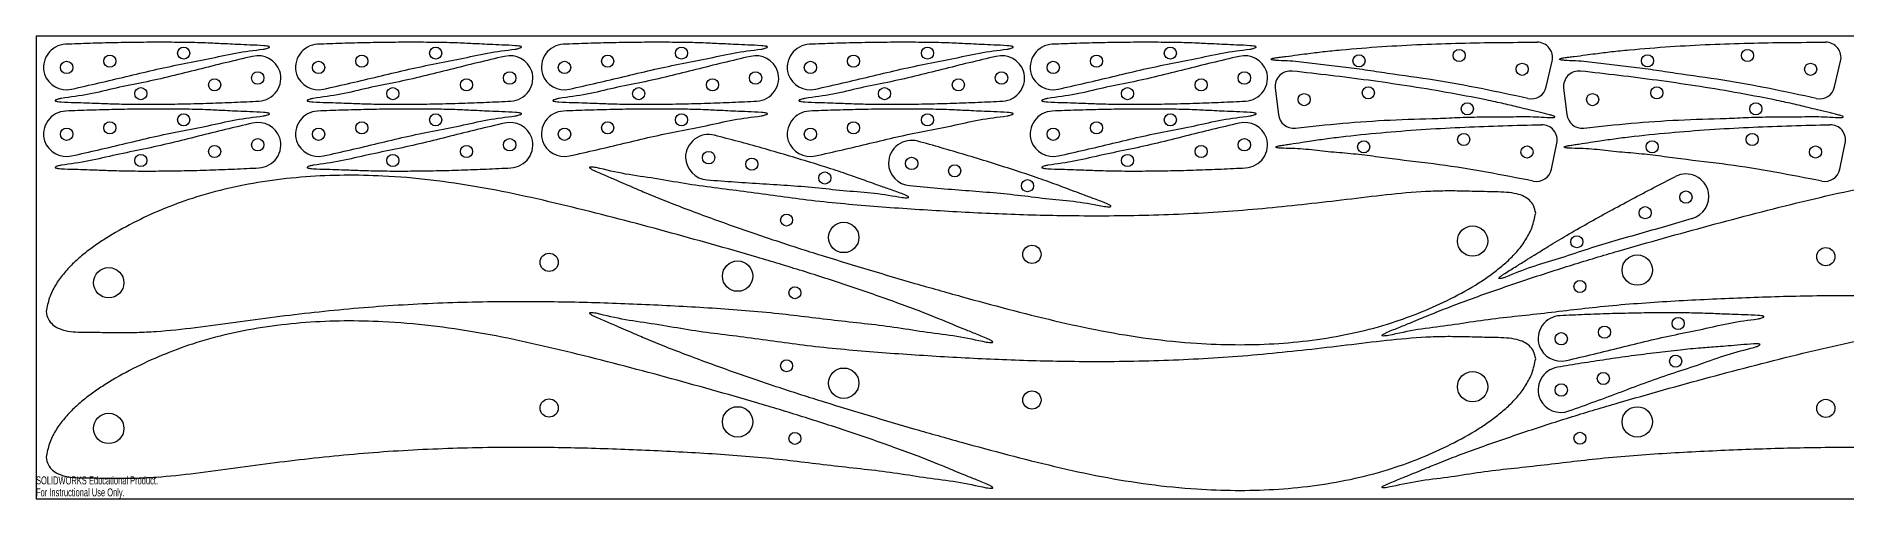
# Model space of a CAD drawing. Header units: millimetres. Extents: x 0 to 1016, y 0 to 152.
# Drawn here: x 0 to 596, y 0 to 152 of the extents above; entities that cross this region are included whole.
import ezdxf

# ---------------------------------------------------------------- set-up
doc = ezdxf.new("R2010")
doc.units = ezdxf.units.MM
doc.styles.add('SLDTEXTSTYLE0', font='TXT', dxfattribs={"width": 0.7})

msp = doc.modelspace()

# ---------------------------------------------------------------- linework, layer by layer
at = {"color": 7, "linetype": 'Continuous', "lineweight": 25}
for p, q in [((1016.06, 152.38), (0.06, 152.38)), ((0.06, 152.38), (0.06, -0.02)), ((497.46, 135.67), (499.43, 144.16)), ((592.46, 135.67), (594.43, 144.16)), ((408.19, 135.22), (409.23, 126.57)), ((503.19, 135.22), (504.23, 126.57)), ((499.16, 108.57), (500.96, 117.09)), ((594.16, 108.57), (595.96, 117.09)), ((0.06, -0.02), (1016.06, -0.02))]:
    msp.add_line(p, q, dxfattribs=at)
for centre, radius in [((10.08, 142.09), 2.04), ((24.3, 144.16), 2), ((48.64, 146.82), 2), ((93.08, 142.09), 2.04), ((107.3, 144.16), 2), ((131.64, 146.82), 2), ((174.08, 142.09), 2.04), ((188.3, 144.16), 2), ((212.64, 146.82), 2), ((255.08, 142.09), 2.04), ((269.3, 144.16), 2), ((293.64, 146.82), 2), ((335.08, 142.09), 2.04), ((349.3, 144.16), 2), ((373.64, 146.82), 2), ((435.79, 144.29), 2), ((468.78, 146.01), 2), ((489.54, 141.48), 2), ((530.79, 144.29), 2), ((563.78, 146.01), 2), ((584.54, 141.48), 2), ((58.82, 136.38), 2), ((73.02, 138.61), 2.04), ((141.82, 136.38), 2), ((156.02, 138.61), 2.04), ((222.82, 136.38), 2), ((237.02, 138.61), 2.04), ((303.82, 136.38), 2), ((318.02, 138.61), 2.04), ((383.82, 136.38), 2), ((398.02, 138.61), 2.04), ((34.51, 133.45), 2), ((117.51, 133.45), 2), ((198.51, 133.45), 2), ((279.51, 133.45), 2), ((359.51, 133.45), 2), ((417.73, 131.49), 2), ((438.86, 133.73), 2), ((512.73, 131.49), 2), ((533.86, 133.73), 2), ((48.64, 124.82), 2), ((131.64, 124.82), 2), ((212.64, 124.82), 2), ((293.64, 124.82), 2), ((373.64, 124.82), 2), ((471.47, 128.43), 2), ((566.47, 128.43), 2), ((10.08, 120.09), 2.04), ((24.3, 122.16), 2), ((93.08, 120.09), 2.04), ((107.3, 122.16), 2), ((174.08, 120.09), 2.04), ((188.3, 122.16), 2), ((255.08, 120.09), 2.04), ((269.3, 122.16), 2), ((335.08, 120.09), 2.04), ((349.3, 122.16), 2), ((470.28, 118.32), 2), ((565.28, 118.32), 2), ((34.51, 111.45), 2), ((58.82, 114.38), 2), ((73.02, 116.61), 2.04), ((117.51, 111.45), 2), ((141.82, 114.38), 2), ((156.02, 116.61), 2.04), ((221.55, 112.37), 2.04), ((359.51, 111.45), 2), ((383.82, 114.38), 2), ((398.02, 116.61), 2.04), ((437.33, 115.93), 2), ((491.13, 114.22), 2), ((532.33, 115.93), 2), ((586.13, 114.22), 2), ((235.76, 110.2), 2), ((259.82, 105.66), 2), ((288.42, 110.45), 2.04), ((302.59, 108.05), 2), ((326.57, 103.12), 2), ((543.48, 99.36), 2.04), ((530.06, 94.22), 2), ((247.25, 91.8), 1.98), ((266.04, 86.06), 5), ((473.2, 84.89), 5), ((328.04, 80.5), 3), ((507.52, 84.66), 2), ((169.02, 77.87), 3), ((231.1, 73.32), 5), ((527.46, 75.31), 5), ((589.55, 79.75), 3), ((23.94, 71.15), 5), ((508.56, 69.9), 1.98), ((249.98, 67.87), 1.98), ((540.93, 57.74), 2), ((502.41, 52.68), 2.04), ((516.62, 54.87), 2), ((247.25, 43.8), 1.98), ((266.04, 38.06), 5), ((473.2, 36.89), 5), ((540.08, 45.3), 2), ((502.41, 35.8), 2.04), ((516.26, 39.62), 2), ((169.02, 29.87), 3), ((231.1, 25.32), 5), ((328.04, 32.5), 3), ((527.46, 25.31), 5), ((589.55, 29.75), 3), ((23.94, 23.15), 5), ((249.98, 19.87), 1.98), ((508.56, 19.9), 1.98)]:
    msp.add_circle(centre, radius, dxfattribs=at)
for centre, radius, start, end in [((10.08, 142.09), 7.62, 92.38367, 196.78962), ((93.08, 142.09), 7.62, 92.38367, 196.78962), ((174.08, 142.09), 7.62, 92.38367, 196.78962), ((255.08, 142.09), 7.62, 92.38367, 196.78962), ((335.08, 142.09), 7.62, 92.38367, 196.78962), ((494.48, 145.31), 5.08, 346.91722, 90.08451), ((589.48, 145.31), 5.08, 346.91722, 90.08451), ((73.11, 138.33), 7.62, 19.57296, 103.71742), ((156.11, 138.33), 7.62, 19.57296, 103.71742), ((237.11, 138.33), 7.62, 19.57296, 103.71742), ((318.11, 138.33), 7.62, 19.57296, 103.71742), ((398.11, 138.33), 7.62, 19.57296, 103.71742), ((9.99, 142.37), 7.62, 198.94364, 283.08811), ((73.02, 138.61), 7.62, 273.01298, 17.41893), ((92.99, 142.37), 7.62, 198.94364, 283.08811), ((156.02, 138.61), 7.62, 273.01298, 17.41893), ((173.99, 142.37), 7.62, 198.94364, 283.08811), ((237.02, 138.61), 7.62, 273.01298, 17.41893), ((254.99, 142.37), 7.62, 198.94364, 283.08811), ((318.02, 138.61), 7.62, 273.01298, 17.41893), ((334.99, 142.37), 7.62, 198.94364, 283.08811), ((398.02, 138.61), 7.62, 273.01298, 17.41893), ((413.23, 135.83), 5.08, 83.66362, 186.83092), ((508.23, 135.83), 5.08, 83.66362, 186.83092), ((492.51, 136.82), 5.08, 257.55836, 346.91722), ((587.51, 136.82), 5.08, 257.55836, 346.91722), ((10.08, 120.09), 7.62, 92.38367, 196.78962), ((93.08, 120.09), 7.62, 92.38367, 196.78962), ((174.08, 120.09), 7.62, 92.38367, 196.78962), ((255.08, 120.09), 7.62, 92.38367, 196.78962), ((335.08, 120.09), 7.62, 92.38367, 196.78962), ((414.27, 127.18), 5.08, 186.83092, 276.18977), ((509.27, 127.18), 5.08, 186.83092, 276.18977), ((73.11, 116.33), 7.62, 19.57296, 103.71742), ((156.11, 116.33), 7.62, 19.57296, 103.71742), ((221.55, 112.37), 7.62, 75.43514, 179.84109), ((398.11, 116.33), 7.62, 19.57296, 103.71742), ((495.99, 118.14), 5.08, 348.09076, 91.25806), ((590.99, 118.14), 5.08, 348.09076, 91.25806), ((9.99, 120.37), 7.62, 198.94364, 283.08811), ((73.02, 116.61), 7.62, 273.01298, 17.41893), ((92.99, 120.37), 7.62, 198.94364, 283.08811), ((156.02, 116.61), 7.62, 273.01298, 17.41893), ((173.99, 120.37), 7.62, 198.94364, 283.08811), ((254.99, 120.37), 7.62, 198.94364, 283.08811), ((288.42, 110.45), 7.62, 74.51704, 178.92299), ((334.99, 120.37), 7.62, 198.94364, 283.08811), ((398.02, 116.61), 7.62, 273.01298, 17.41893), ((221.55, 112.66), 7.62, 181.99512, 266.13958), ((288.42, 110.73), 7.62, 181.07701, 265.22147), ((494.19, 109.62), 5.08, 258.73191, 348.09076), ((589.19, 109.62), 5.08, 258.73191, 348.09076), ((543.48, 99.36), 7.62, 12.44908, 116.85504), ((543.42, 99.64), 7.62, 286.1506, 10.29506), ((502.41, 52.68), 7.62, 92.87416, 197.28012), ((502.32, 52.95), 7.62, 199.43414, 283.5786), ((502.41, 35.8), 7.62, 99.54841, 203.95436), ((502.29, 36.06), 7.62, 206.10839, 290.25285)]:
    msp.add_arc(centre, radius, start, end, dxfattribs=at)
for points, knots in [([(74.86, 148.1), (75.2, 148.17), (75.76, 148.29), (76.41, 148.49), (76.75, 148.63), (76.86, 148.72), (76.89, 148.75), (76.91, 148.79), (76.91, 148.83), (76.89, 148.88), (76.85, 148.91), (76.72, 148.99), (76.42, 149.07), (75.8, 149.18), (73.79, 149.37), (70.6, 149.46), (66.65, 149.64), (63.23, 149.8), (60.26, 149.95), (56.09, 150.15), (50.26, 150.32), (42.54, 150.39), (34.35, 150.36), (26.05, 150.23), (17.85, 150.02), (12.44, 149.81), (9.76, 149.71)], [0, 0, 0, 0, 0.014883, 0.024704, 0.029496, 0.030305, 0.03096, 0.031495, 0.032087, 0.032711, 0.03348, 0.034448, 0.039297, 0.046514, 0.061787, 0.126211, 0.184328, 0.23255, 0.274164, 0.312459, 0.412926, 0.525948, 0.645765, 0.76632, 0.884288, 1, 1, 1, 1]), ([(157.86, 148.1), (158.2, 148.17), (158.76, 148.29), (159.41, 148.49), (159.75, 148.63), (159.86, 148.72), (159.89, 148.75), (159.91, 148.79), (159.91, 148.83), (159.89, 148.88), (159.85, 148.91), (159.72, 148.99), (159.42, 149.07), (158.8, 149.18), (156.79, 149.37), (153.6, 149.46), (149.65, 149.64), (146.23, 149.8), (143.26, 149.95), (139.09, 150.15), (133.26, 150.32), (125.54, 150.39), (117.35, 150.36), (109.05, 150.23), (100.85, 150.02), (95.44, 149.81), (92.76, 149.71)], [0, 0, 0, 0, 0.014883, 0.024704, 0.029496, 0.030305, 0.03096, 0.031495, 0.032087, 0.032711, 0.03348, 0.034448, 0.039297, 0.046514, 0.061787, 0.126211, 0.184328, 0.23255, 0.274164, 0.312459, 0.412926, 0.525948, 0.645765, 0.76632, 0.884288, 1, 1, 1, 1]), ([(238.86, 148.1), (239.2, 148.17), (239.76, 148.29), (240.41, 148.49), (240.75, 148.63), (240.86, 148.72), (240.89, 148.75), (240.91, 148.79), (240.91, 148.83), (240.89, 148.88), (240.85, 148.91), (240.72, 148.99), (240.42, 149.07), (239.8, 149.18), (237.79, 149.37), (234.6, 149.46), (230.65, 149.64), (227.23, 149.8), (224.26, 149.95), (220.09, 150.15), (214.26, 150.32), (206.54, 150.39), (198.35, 150.36), (190.05, 150.23), (181.85, 150.02), (176.44, 149.81), (173.76, 149.71)], [0, 0, 0, 0, 0.014883, 0.024704, 0.029496, 0.030305, 0.03096, 0.031495, 0.032087, 0.032711, 0.03348, 0.034448, 0.039297, 0.046514, 0.061787, 0.126211, 0.184328, 0.23255, 0.274164, 0.312459, 0.412926, 0.525948, 0.645765, 0.76632, 0.884288, 1, 1, 1, 1]), ([(319.86, 148.1), (320.2, 148.17), (320.76, 148.29), (321.41, 148.49), (321.75, 148.63), (321.86, 148.72), (321.89, 148.75), (321.91, 148.79), (321.91, 148.83), (321.89, 148.88), (321.85, 148.91), (321.72, 148.99), (321.42, 149.07), (320.8, 149.18), (318.79, 149.37), (315.6, 149.46), (311.65, 149.64), (308.23, 149.8), (305.26, 149.95), (301.09, 150.15), (295.26, 150.32), (287.54, 150.39), (279.35, 150.36), (271.05, 150.23), (262.85, 150.02), (257.44, 149.81), (254.76, 149.71)], [0, 0, 0, 0, 0.014883, 0.024704, 0.029496, 0.030305, 0.03096, 0.031495, 0.032087, 0.032711, 0.03348, 0.034448, 0.039297, 0.046514, 0.061787, 0.126211, 0.184328, 0.23255, 0.274164, 0.312459, 0.412926, 0.525948, 0.645765, 0.76632, 0.884288, 1, 1, 1, 1]), ([(399.86, 148.1), (400.2, 148.17), (400.76, 148.29), (401.41, 148.49), (401.75, 148.63), (401.86, 148.72), (401.89, 148.75), (401.91, 148.79), (401.91, 148.83), (401.89, 148.88), (401.85, 148.91), (401.72, 148.99), (401.42, 149.07), (400.8, 149.18), (398.79, 149.37), (395.6, 149.46), (391.65, 149.64), (388.23, 149.8), (385.26, 149.95), (381.09, 150.15), (375.26, 150.32), (367.54, 150.39), (359.35, 150.36), (351.05, 150.23), (342.85, 150.02), (337.44, 149.81), (334.76, 149.71)], [0, 0, 0, 0, 0.014883, 0.024704, 0.029496, 0.030305, 0.03096, 0.031495, 0.032087, 0.032711, 0.03348, 0.034448, 0.039297, 0.046514, 0.061787, 0.126211, 0.184328, 0.23255, 0.274164, 0.312459, 0.412926, 0.525948, 0.645765, 0.76632, 0.884288, 1, 1, 1, 1]), ([(408.43, 144.39), (408.03, 144.44), (407.54, 144.5), (407.04, 144.65), (406.92, 144.71), (406.88, 144.74), (406.86, 144.77), (406.85, 144.79), (406.85, 144.82), (406.86, 144.85), (406.89, 144.88), (406.99, 144.95), (407.46, 145.11), (408.46, 145.29), (409.95, 145.5), (412.37, 145.79), (415.27, 146.17), (418.49, 146.6), (421.3, 146.97), (424.04, 147.3), (426.92, 147.61), (433.36, 148.23), (443.22, 148.99), (456.32, 149.71), (469.16, 150.13), (481.83, 150.35), (490.25, 150.37), (494.47, 150.39)], [0, 0, 0, 0, 0.013443, 0.016523, 0.017329, 0.017938, 0.018246, 0.018508, 0.018751, 0.019077, 0.01947, 0.020272, 0.023035, 0.036012, 0.054197, 0.073581, 0.11743, 0.152149, 0.182274, 0.212295, 0.244693, 0.27915, 0.42868, 0.575814, 0.718163, 0.858609, 1, 1, 1, 1]), ([(503.43, 144.39), (503.03, 144.44), (502.54, 144.5), (502.04, 144.65), (501.92, 144.71), (501.88, 144.74), (501.86, 144.77), (501.85, 144.79), (501.85, 144.82), (501.86, 144.85), (501.89, 144.88), (501.99, 144.95), (502.46, 145.11), (503.46, 145.29), (504.95, 145.5), (507.37, 145.79), (510.27, 146.17), (513.49, 146.6), (516.3, 146.97), (519.04, 147.3), (521.92, 147.61), (528.36, 148.23), (538.22, 148.99), (551.32, 149.71), (564.16, 150.13), (576.83, 150.35), (585.25, 150.37), (589.47, 150.39)], [0, 0, 0, 0, 0.013443, 0.016523, 0.017329, 0.017938, 0.018246, 0.018508, 0.018751, 0.019077, 0.01947, 0.020272, 0.023035, 0.036012, 0.054197, 0.073581, 0.11743, 0.152149, 0.182274, 0.212295, 0.244693, 0.27915, 0.42868, 0.575814, 0.718163, 0.858609, 1, 1, 1, 1]), ([(71.3, 145.74), (68.31, 145.03), (62.33, 143.62), (53.38, 141.4), (44.44, 139.14), (35.45, 137.1), (26.39, 135.38), (17.45, 133.1), (11.35, 132.3), (8.3, 131.89)], [0, 0, 0, 0, 0.142858, 0.285744, 0.42862, 0.571443, 0.714311, 0.8572, 1, 1, 1, 1]), ([(11.72, 134.94), (14.71, 135.62), (20.71, 136.96), (29.68, 139.08), (38.65, 141.25), (47.66, 143.18), (56.73, 144.81), (65.7, 146.99), (71.81, 147.73), (74.86, 148.1)], [0, 0, 0, 0, 0.142858, 0.285744, 0.42862, 0.571443, 0.714311, 0.8572, 1, 1, 1, 1]), ([(154.3, 145.74), (151.31, 145.03), (145.33, 143.62), (136.38, 141.4), (127.44, 139.14), (118.45, 137.1), (109.39, 135.38), (100.45, 133.1), (94.35, 132.3), (91.3, 131.89)], [0, 0, 0, 0, 0.142858, 0.285744, 0.42862, 0.571443, 0.714311, 0.8572, 1, 1, 1, 1]), ([(94.72, 134.94), (97.71, 135.62), (103.71, 136.96), (112.68, 139.08), (121.65, 141.25), (130.66, 143.18), (139.73, 144.81), (148.7, 146.99), (154.81, 147.73), (157.86, 148.1)], [0, 0, 0, 0, 0.142858, 0.285744, 0.42862, 0.571443, 0.714311, 0.8572, 1, 1, 1, 1]), ([(235.3, 145.74), (232.31, 145.03), (226.33, 143.62), (217.38, 141.4), (208.44, 139.14), (199.45, 137.1), (190.39, 135.38), (181.45, 133.1), (175.35, 132.3), (172.3, 131.89)], [0, 0, 0, 0, 0.142858, 0.285744, 0.42862, 0.571443, 0.714311, 0.8572, 1, 1, 1, 1]), ([(175.72, 134.94), (178.71, 135.62), (184.71, 136.96), (193.68, 139.08), (202.65, 141.25), (211.66, 143.18), (220.73, 144.81), (229.7, 146.99), (235.81, 147.73), (238.86, 148.1)], [0, 0, 0, 0, 0.142858, 0.285744, 0.42862, 0.571443, 0.714311, 0.8572, 1, 1, 1, 1]), ([(316.3, 145.74), (313.31, 145.03), (307.33, 143.62), (298.38, 141.4), (289.44, 139.14), (280.45, 137.1), (271.39, 135.38), (262.45, 133.1), (256.35, 132.3), (253.3, 131.89)], [0, 0, 0, 0, 0.142858, 0.285744, 0.42862, 0.571443, 0.714311, 0.8572, 1, 1, 1, 1]), ([(256.72, 134.94), (259.71, 135.62), (265.71, 136.96), (274.68, 139.08), (283.65, 141.25), (292.66, 143.18), (301.73, 144.81), (310.7, 146.99), (316.81, 147.73), (319.86, 148.1)], [0, 0, 0, 0, 0.142858, 0.285744, 0.42862, 0.571443, 0.714311, 0.8572, 1, 1, 1, 1]), ([(396.3, 145.74), (393.31, 145.03), (387.33, 143.62), (378.38, 141.4), (369.44, 139.14), (360.45, 137.1), (351.39, 135.38), (342.45, 133.1), (336.35, 132.3), (333.3, 131.89)], [0, 0, 0, 0, 0.142858, 0.285744, 0.42862, 0.571443, 0.714311, 0.8572, 1, 1, 1, 1]), ([(336.72, 134.94), (339.71, 135.62), (345.71, 136.96), (354.68, 139.08), (363.65, 141.25), (372.66, 143.18), (381.73, 144.81), (390.7, 146.99), (396.81, 147.73), (399.86, 148.1)], [0, 0, 0, 0, 0.142858, 0.285744, 0.42862, 0.571443, 0.714311, 0.8572, 1, 1, 1, 1]), ([(491.42, 131.86), (486.31, 132.97), (476.09, 135.18), (460.66, 138.01), (447.85, 139.68), (437.82, 141.26), (430.49, 142.28), (423.13, 142.95), (415.82, 144.09), (410.89, 144.29), (408.43, 144.39)], [0, 0, 0, 0, 0.186733, 0.373397, 0.560052, 0.648063, 0.73604, 0.824033, 0.91205, 1, 1, 1, 1]), ([(586.42, 131.86), (581.31, 132.97), (571.09, 135.18), (555.66, 138.01), (542.85, 139.68), (532.82, 141.26), (525.49, 142.28), (518.13, 142.95), (510.82, 144.09), (505.89, 144.29), (503.43, 144.39)], [0, 0, 0, 0, 0.186733, 0.373397, 0.560052, 0.648063, 0.73604, 0.824033, 0.91205, 1, 1, 1, 1]), ([(498.67, 125.55), (499.08, 125.55), (499.57, 125.56), (500.08, 125.65), (500.21, 125.7), (500.25, 125.73), (500.28, 125.75), (500.29, 125.77), (500.29, 125.8), (500.29, 125.83), (500.26, 125.87), (500.17, 125.94), (499.72, 126.16), (498.74, 126.44), (497.28, 126.81), (494.91, 127.37), (492.07, 128.06), (488.91, 128.83), (486.16, 129.51), (483.47, 130.14), (480.64, 130.76), (474.31, 132.08), (464.59, 133.91), (451.65, 136.05), (438.93, 137.87), (426.36, 139.46), (417.99, 140.4), (413.79, 140.88)], [0, 0, 0, 0, 0.013443, 0.016523, 0.017329, 0.017938, 0.018246, 0.018508, 0.018751, 0.019077, 0.01947, 0.020272, 0.023035, 0.036012, 0.054197, 0.073581, 0.11743, 0.152149, 0.182274, 0.212295, 0.244693, 0.27915, 0.42868, 0.575814, 0.718163, 0.858609, 1, 1, 1, 1]), ([(593.67, 125.55), (594.08, 125.55), (594.57, 125.56), (595.08, 125.65), (595.21, 125.7), (595.25, 125.73), (595.28, 125.75), (595.29, 125.77), (595.29, 125.8), (595.29, 125.83), (595.26, 125.87), (595.17, 125.94), (594.72, 126.16), (593.74, 126.44), (592.28, 126.81), (589.91, 127.37), (587.07, 128.06), (583.91, 128.83), (581.16, 129.51), (578.47, 130.14), (575.64, 130.76), (569.31, 132.08), (559.59, 133.91), (546.65, 136.05), (533.93, 137.87), (521.36, 139.46), (512.99, 140.4), (508.79, 140.88)], [0, 0, 0, 0, 0.013443, 0.016523, 0.017329, 0.017938, 0.018246, 0.018508, 0.018751, 0.019077, 0.01947, 0.020272, 0.023035, 0.036012, 0.054197, 0.073581, 0.11743, 0.152149, 0.182274, 0.212295, 0.244693, 0.27915, 0.42868, 0.575814, 0.718163, 0.858609, 1, 1, 1, 1]), ([(8.3, 131.89), (7.97, 131.81), (7.41, 131.69), (6.76, 131.48), (6.43, 131.34), (6.31, 131.25), (6.28, 131.21), (6.26, 131.18), (6.26, 131.13), (6.29, 131.09), (6.33, 131.05), (6.46, 130.98), (6.76, 130.9), (7.38, 130.8), (9.39, 130.64), (12.58, 130.57), (16.53, 130.44), (19.96, 130.31), (22.92, 130.2), (27.1, 130.05), (32.93, 129.94), (40.65, 129.95), (48.84, 130.07), (57.13, 130.29), (65.33, 130.59), (70.74, 130.86), (73.42, 131)], [0, 0, 0, 0, 0.014883, 0.024704, 0.029496, 0.030305, 0.03096, 0.031495, 0.032087, 0.032711, 0.03348, 0.034448, 0.039297, 0.046514, 0.061787, 0.126211, 0.184328, 0.23255, 0.274164, 0.312459, 0.412926, 0.525948, 0.645765, 0.76632, 0.884288, 1, 1, 1, 1]), ([(91.3, 131.89), (90.97, 131.81), (90.41, 131.69), (89.76, 131.48), (89.43, 131.34), (89.31, 131.25), (89.28, 131.21), (89.26, 131.18), (89.26, 131.13), (89.29, 131.09), (89.33, 131.05), (89.46, 130.98), (89.76, 130.9), (90.38, 130.8), (92.39, 130.64), (95.58, 130.57), (99.53, 130.44), (102.96, 130.31), (105.92, 130.2), (110.1, 130.05), (115.93, 129.94), (123.65, 129.95), (131.84, 130.07), (140.13, 130.29), (148.33, 130.59), (153.74, 130.86), (156.42, 131)], [0, 0, 0, 0, 0.014883, 0.024704, 0.029496, 0.030305, 0.03096, 0.031495, 0.032087, 0.032711, 0.03348, 0.034448, 0.039297, 0.046514, 0.061787, 0.126211, 0.184328, 0.23255, 0.274164, 0.312459, 0.412926, 0.525948, 0.645765, 0.76632, 0.884288, 1, 1, 1, 1]), ([(172.3, 131.89), (171.97, 131.81), (171.41, 131.69), (170.76, 131.48), (170.43, 131.34), (170.31, 131.25), (170.28, 131.21), (170.26, 131.18), (170.26, 131.13), (170.29, 131.09), (170.33, 131.05), (170.46, 130.98), (170.76, 130.9), (171.38, 130.8), (173.39, 130.64), (176.58, 130.57), (180.53, 130.44), (183.96, 130.31), (186.92, 130.2), (191.1, 130.05), (196.93, 129.94), (204.65, 129.95), (212.84, 130.07), (221.13, 130.29), (229.33, 130.59), (234.74, 130.86), (237.42, 131)], [0, 0, 0, 0, 0.014883, 0.024704, 0.029496, 0.030305, 0.03096, 0.031495, 0.032087, 0.032711, 0.03348, 0.034448, 0.039297, 0.046514, 0.061787, 0.126211, 0.184328, 0.23255, 0.274164, 0.312459, 0.412926, 0.525948, 0.645765, 0.76632, 0.884288, 1, 1, 1, 1]), ([(253.3, 131.89), (252.97, 131.81), (252.41, 131.69), (251.76, 131.48), (251.43, 131.34), (251.31, 131.25), (251.28, 131.21), (251.26, 131.18), (251.26, 131.13), (251.29, 131.09), (251.33, 131.05), (251.46, 130.98), (251.76, 130.9), (252.38, 130.8), (254.39, 130.64), (257.58, 130.57), (261.53, 130.44), (264.96, 130.31), (267.92, 130.2), (272.1, 130.05), (277.93, 129.94), (285.65, 129.95), (293.84, 130.07), (302.13, 130.29), (310.33, 130.59), (315.74, 130.86), (318.42, 131)], [0, 0, 0, 0, 0.014883, 0.024704, 0.029496, 0.030305, 0.03096, 0.031495, 0.032087, 0.032711, 0.03348, 0.034448, 0.039297, 0.046514, 0.061787, 0.126211, 0.184328, 0.23255, 0.274164, 0.312459, 0.412926, 0.525948, 0.645765, 0.76632, 0.884288, 1, 1, 1, 1]), ([(333.3, 131.89), (332.97, 131.81), (332.41, 131.69), (331.76, 131.48), (331.43, 131.34), (331.31, 131.25), (331.28, 131.21), (331.26, 131.18), (331.26, 131.13), (331.29, 131.09), (331.33, 131.05), (331.46, 130.98), (331.76, 130.9), (332.38, 130.8), (334.39, 130.64), (337.58, 130.57), (341.53, 130.44), (344.96, 130.31), (347.92, 130.2), (352.1, 130.05), (357.93, 129.94), (365.65, 129.95), (373.84, 130.07), (382.13, 130.29), (390.33, 130.59), (395.74, 130.86), (398.42, 131)], [0, 0, 0, 0, 0.014883, 0.024704, 0.029496, 0.030305, 0.03096, 0.031495, 0.032087, 0.032711, 0.03348, 0.034448, 0.039297, 0.046514, 0.061787, 0.126211, 0.184328, 0.23255, 0.274164, 0.312459, 0.412926, 0.525948, 0.645765, 0.76632, 0.884288, 1, 1, 1, 1]), ([(74.86, 126.1), (75.2, 126.17), (75.76, 126.29), (76.41, 126.49), (76.75, 126.63), (76.86, 126.72), (76.89, 126.75), (76.91, 126.79), (76.91, 126.83), (76.89, 126.88), (76.85, 126.91), (76.72, 126.99), (76.42, 127.07), (75.8, 127.18), (73.79, 127.37), (70.6, 127.46), (66.65, 127.64), (63.23, 127.8), (60.26, 127.95), (56.09, 128.15), (50.26, 128.32), (42.54, 128.39), (34.35, 128.36), (26.05, 128.23), (17.85, 128.02), (12.44, 127.81), (9.76, 127.71)], [0, 0, 0, 0, 0.014883, 0.024704, 0.029496, 0.030305, 0.03096, 0.031495, 0.032087, 0.032711, 0.03348, 0.034448, 0.039297, 0.046514, 0.061787, 0.126211, 0.184328, 0.23255, 0.274164, 0.312459, 0.412926, 0.525948, 0.645765, 0.76632, 0.884288, 1, 1, 1, 1]), ([(11.72, 112.94), (14.71, 113.62), (20.71, 114.96), (29.68, 117.08), (38.65, 119.25), (47.66, 121.18), (56.73, 122.81), (65.7, 124.99), (71.81, 125.73), (74.86, 126.1)], [0, 0, 0, 0, 0.142858, 0.285744, 0.42862, 0.571443, 0.714311, 0.8572, 1, 1, 1, 1]), ([(157.86, 126.1), (158.2, 126.17), (158.76, 126.29), (159.41, 126.49), (159.75, 126.63), (159.86, 126.72), (159.89, 126.75), (159.91, 126.79), (159.91, 126.83), (159.89, 126.88), (159.85, 126.91), (159.72, 126.99), (159.42, 127.07), (158.8, 127.18), (156.79, 127.37), (153.6, 127.46), (149.65, 127.64), (146.23, 127.8), (143.26, 127.95), (139.09, 128.15), (133.26, 128.32), (125.54, 128.39), (117.35, 128.36), (109.05, 128.23), (100.85, 128.02), (95.44, 127.81), (92.76, 127.71)], [0, 0, 0, 0, 0.014883, 0.024704, 0.029496, 0.030305, 0.03096, 0.031495, 0.032087, 0.032711, 0.03348, 0.034448, 0.039297, 0.046514, 0.061787, 0.126211, 0.184328, 0.23255, 0.274164, 0.312459, 0.412926, 0.525948, 0.645765, 0.76632, 0.884288, 1, 1, 1, 1]), ([(94.72, 112.94), (97.71, 113.62), (103.71, 114.96), (112.68, 117.08), (121.65, 119.25), (130.66, 121.18), (139.73, 122.81), (148.7, 124.99), (154.81, 125.73), (157.86, 126.1)], [0, 0, 0, 0, 0.142858, 0.285744, 0.42862, 0.571443, 0.714311, 0.8572, 1, 1, 1, 1]), ([(238.86, 126.1), (239.2, 126.17), (239.76, 126.29), (240.41, 126.49), (240.75, 126.63), (240.86, 126.72), (240.89, 126.75), (240.91, 126.79), (240.91, 126.83), (240.89, 126.88), (240.85, 126.91), (240.72, 126.99), (240.42, 127.07), (239.8, 127.18), (237.79, 127.37), (234.6, 127.46), (230.65, 127.64), (227.23, 127.8), (224.26, 127.95), (220.09, 128.15), (214.26, 128.32), (206.54, 128.39), (198.35, 128.36), (190.05, 128.23), (181.85, 128.02), (176.44, 127.81), (173.76, 127.71)], [0, 0, 0, 0, 0.014883, 0.024704, 0.029496, 0.030305, 0.03096, 0.031495, 0.032087, 0.032711, 0.03348, 0.034448, 0.039297, 0.046514, 0.061787, 0.126211, 0.184328, 0.23255, 0.274164, 0.312459, 0.412926, 0.525948, 0.645765, 0.76632, 0.884288, 1, 1, 1, 1]), ([(175.72, 112.94), (178.71, 113.62), (184.71, 114.96), (193.68, 117.08), (202.65, 119.25), (211.66, 121.18), (220.73, 122.81), (229.7, 124.99), (235.81, 125.73), (238.86, 126.1)], [0, 0, 0, 0, 0.142858, 0.285744, 0.42862, 0.571443, 0.714311, 0.8572, 1, 1, 1, 1]), ([(319.86, 126.1), (320.2, 126.17), (320.76, 126.29), (321.41, 126.49), (321.75, 126.63), (321.86, 126.72), (321.89, 126.75), (321.91, 126.79), (321.91, 126.83), (321.89, 126.88), (321.85, 126.91), (321.72, 126.99), (321.42, 127.07), (320.8, 127.18), (318.79, 127.37), (315.6, 127.46), (311.65, 127.64), (308.23, 127.8), (305.26, 127.95), (301.09, 128.15), (295.26, 128.32), (287.54, 128.39), (279.35, 128.36), (271.05, 128.23), (262.85, 128.02), (257.44, 127.81), (254.76, 127.71)], [0, 0, 0, 0, 0.014883, 0.024704, 0.029496, 0.030305, 0.03096, 0.031495, 0.032087, 0.032711, 0.03348, 0.034448, 0.039297, 0.046514, 0.061787, 0.126211, 0.184328, 0.23255, 0.274164, 0.312459, 0.412926, 0.525948, 0.645765, 0.76632, 0.884288, 1, 1, 1, 1]), ([(256.72, 112.94), (259.71, 113.62), (265.71, 114.96), (274.68, 117.08), (283.65, 119.25), (292.66, 121.18), (301.73, 122.81), (310.7, 124.99), (316.81, 125.73), (319.86, 126.1)], [0, 0, 0, 0, 0.142858, 0.285744, 0.42862, 0.571443, 0.714311, 0.8572, 1, 1, 1, 1]), ([(399.86, 126.1), (400.2, 126.17), (400.76, 126.29), (401.41, 126.49), (401.75, 126.63), (401.86, 126.72), (401.89, 126.75), (401.91, 126.79), (401.91, 126.83), (401.89, 126.88), (401.85, 126.91), (401.72, 126.99), (401.42, 127.07), (400.8, 127.18), (398.79, 127.37), (395.6, 127.46), (391.65, 127.64), (388.23, 127.8), (385.26, 127.95), (381.09, 128.15), (375.26, 128.32), (367.54, 128.39), (359.35, 128.36), (351.05, 128.23), (342.85, 128.02), (337.44, 127.81), (334.76, 127.71)], [0, 0, 0, 0, 0.014883, 0.024704, 0.029496, 0.030305, 0.03096, 0.031495, 0.032087, 0.032711, 0.03348, 0.034448, 0.039297, 0.046514, 0.061787, 0.126211, 0.184328, 0.23255, 0.274164, 0.312459, 0.412926, 0.525948, 0.645765, 0.76632, 0.884288, 1, 1, 1, 1]), ([(336.72, 112.94), (339.71, 113.62), (345.71, 114.96), (354.68, 117.08), (363.65, 119.25), (372.66, 121.18), (381.73, 122.81), (390.7, 124.99), (396.81, 125.73), (399.86, 126.1)], [0, 0, 0, 0, 0.142858, 0.285744, 0.42862, 0.571443, 0.714311, 0.8572, 1, 1, 1, 1]), ([(414.82, 122.13), (420.02, 122.67), (430.42, 123.76), (446.06, 124.9), (458.98, 125.16), (469.12, 125.64), (476.51, 125.85), (483.9, 125.72), (491.29, 126.05), (496.21, 125.71), (498.67, 125.55)], [0, 0, 0, 0, 0.1867325, 0.373397, 0.5600521, 0.6480632, 0.7360398, 0.824033, 0.9120502, 1, 1, 1, 1]), ([(509.82, 122.13), (515.02, 122.67), (525.42, 123.76), (541.06, 124.9), (553.98, 125.16), (564.12, 125.64), (571.51, 125.85), (578.9, 125.72), (586.29, 126.05), (591.21, 125.71), (593.67, 125.55)], [0, 0, 0, 0, 0.1867325, 0.373397, 0.5600521, 0.6480632, 0.7360398, 0.824033, 0.9120502, 1, 1, 1, 1]), ([(71.3, 123.74), (68.31, 123.03), (62.33, 121.62), (53.38, 119.4), (44.44, 117.14), (35.45, 115.1), (26.39, 113.38), (17.45, 111.1), (11.35, 110.3), (8.3, 109.89)], [0, 0, 0, 0, 0.142858, 0.285744, 0.42862, 0.571443, 0.714311, 0.8572, 1, 1, 1, 1]), ([(154.3, 123.74), (151.31, 123.03), (145.33, 121.62), (136.38, 119.4), (127.44, 117.14), (118.45, 115.1), (109.39, 113.38), (100.45, 111.1), (94.35, 110.3), (91.3, 109.89)], [0, 0, 0, 0, 0.142858, 0.285744, 0.42862, 0.571443, 0.714311, 0.8572, 1, 1, 1, 1]), ([(285.27, 99.23), (285.62, 99.2), (286.19, 99.15), (286.87, 99.15), (287.23, 99.19), (287.37, 99.24), (287.4, 99.27), (287.43, 99.3), (287.45, 99.34), (287.44, 99.38), (287.41, 99.43), (287.31, 99.54), (287.05, 99.7), (286.48, 99.99), (284.62, 100.75), (281.6, 101.78), (277.87, 103.1), (274.64, 104.25), (271.85, 105.26), (267.91, 106.66), (262.39, 108.52), (255.02, 110.85), (247.18, 113.2), (239.21, 115.5), (231.3, 117.69), (226.06, 119.07), (223.47, 119.75)], [0, 0, 0, 0, 0.014883, 0.024704, 0.029496, 0.030305, 0.03096, 0.031495, 0.032087, 0.032711, 0.03348, 0.034448, 0.039297, 0.046514, 0.061787, 0.126211, 0.184328, 0.23255, 0.274164, 0.312459, 0.412926, 0.525948, 0.645765, 0.76632, 0.884288, 1, 1, 1, 1]), ([(396.3, 123.74), (393.31, 123.03), (387.33, 121.62), (378.38, 119.4), (369.44, 117.14), (360.45, 115.1), (351.39, 113.38), (342.45, 111.1), (336.35, 110.3), (333.3, 109.89)], [0, 0, 0, 0, 0.142858, 0.285744, 0.42862, 0.571443, 0.714311, 0.8572, 1, 1, 1, 1]), ([(409.98, 115.46), (409.58, 115.51), (409.08, 115.56), (408.58, 115.69), (408.46, 115.75), (408.42, 115.78), (408.4, 115.81), (408.39, 115.83), (408.38, 115.86), (408.4, 115.89), (408.42, 115.92), (408.52, 115.99), (408.99, 116.17), (409.98, 116.36), (411.47, 116.6), (413.88, 116.95), (416.78, 117.38), (419.99, 117.87), (422.79, 118.3), (425.53, 118.69), (428.4, 119.06), (434.82, 119.81), (444.67, 120.77), (457.75, 121.76), (470.57, 122.45), (483.24, 122.92), (491.66, 123.12), (495.88, 123.22)], [0, 0, 0, 0, 0.013443, 0.016523, 0.017329, 0.017938, 0.018246, 0.018508, 0.018751, 0.019077, 0.01947, 0.020272, 0.023035, 0.036012, 0.054197, 0.073581, 0.11743, 0.152149, 0.182274, 0.212295, 0.244693, 0.27915, 0.42868, 0.575814, 0.718163, 0.858609, 1, 1, 1, 1]), ([(504.98, 115.46), (504.58, 115.51), (504.08, 115.56), (503.58, 115.69), (503.46, 115.75), (503.42, 115.78), (503.4, 115.81), (503.39, 115.83), (503.38, 115.86), (503.4, 115.89), (503.42, 115.92), (503.52, 115.99), (503.99, 116.17), (504.98, 116.36), (506.47, 116.6), (508.88, 116.95), (511.78, 117.38), (514.99, 117.87), (517.79, 118.3), (520.53, 118.69), (523.4, 119.06), (529.82, 119.81), (539.67, 120.77), (552.75, 121.76), (565.57, 122.45), (578.24, 122.92), (586.66, 123.12), (590.88, 123.22)], [0, 0, 0, 0, 0.013443, 0.016523, 0.017329, 0.017938, 0.018246, 0.018508, 0.018751, 0.019077, 0.01947, 0.020272, 0.023035, 0.036012, 0.054197, 0.073581, 0.11743, 0.152149, 0.182274, 0.212295, 0.244693, 0.27915, 0.42868, 0.575814, 0.718163, 0.858609, 1, 1, 1, 1]), ([(351.92, 96.29), (352.26, 96.25), (352.83, 96.2), (353.51, 96.18), (353.87, 96.21), (354.01, 96.27), (354.05, 96.29), (354.08, 96.32), (354.09, 96.36), (354.09, 96.41), (354.06, 96.45), (353.96, 96.57), (353.7, 96.73), (353.14, 97.03), (351.29, 97.82), (348.28, 98.9), (344.58, 100.28), (341.37, 101.48), (338.59, 102.53), (334.68, 104), (329.18, 105.95), (321.86, 108.39), (314.06, 110.87), (306.12, 113.29), (298.25, 115.61), (293.03, 117.07), (290.45, 117.79)], [0, 0, 0, 0, 0.014883, 0.024704, 0.029496, 0.030305, 0.03096, 0.031495, 0.032087, 0.032711, 0.03348, 0.034448, 0.039297, 0.046514, 0.061787, 0.126211, 0.184328, 0.23255, 0.274164, 0.312459, 0.412926, 0.525948, 0.645765, 0.76632, 0.884288, 1, 1, 1, 1]), ([(493.2, 104.64), (488.07, 105.64), (477.81, 107.64), (462.32, 110.16), (449.48, 111.56), (439.42, 112.94), (432.08, 113.81), (424.7, 114.32), (417.37, 115.31), (412.44, 115.41), (409.98, 115.46)], [0, 0, 0, 0, 0.186733, 0.373397, 0.560052, 0.648063, 0.73604, 0.824033, 0.91205, 1, 1, 1, 1]), ([(588.2, 104.64), (583.07, 105.64), (572.81, 107.64), (557.32, 110.16), (544.48, 111.56), (534.42, 112.94), (527.08, 113.81), (519.7, 114.32), (512.37, 115.31), (507.44, 115.41), (504.98, 115.46)], [0, 0, 0, 0, 0.186733, 0.373397, 0.560052, 0.648063, 0.73604, 0.824033, 0.91205, 1, 1, 1, 1]), ([(8.3, 109.89), (7.97, 109.81), (7.41, 109.69), (6.76, 109.48), (6.43, 109.34), (6.31, 109.25), (6.28, 109.21), (6.26, 109.18), (6.26, 109.13), (6.29, 109.09), (6.33, 109.05), (6.46, 108.98), (6.76, 108.9), (7.38, 108.8), (9.39, 108.64), (12.58, 108.57), (16.53, 108.44), (19.96, 108.31), (22.92, 108.2), (27.1, 108.05), (32.93, 107.94), (40.65, 107.95), (48.84, 108.07), (57.13, 108.29), (65.33, 108.59), (70.74, 108.86), (73.42, 109)], [0, 0, 0, 0, 0.014883, 0.024704, 0.029496, 0.030305, 0.03096, 0.031495, 0.032087, 0.032711, 0.03348, 0.034448, 0.039297, 0.046514, 0.061787, 0.126211, 0.184328, 0.23255, 0.274164, 0.312459, 0.412926, 0.525948, 0.645765, 0.76632, 0.884288, 1, 1, 1, 1]), ([(91.3, 109.89), (90.97, 109.81), (90.41, 109.69), (89.76, 109.48), (89.43, 109.34), (89.31, 109.25), (89.28, 109.21), (89.26, 109.18), (89.26, 109.13), (89.29, 109.09), (89.33, 109.05), (89.46, 108.98), (89.76, 108.9), (90.38, 108.8), (92.39, 108.64), (95.58, 108.57), (99.53, 108.44), (102.96, 108.31), (105.92, 108.2), (110.1, 108.05), (115.93, 107.94), (123.65, 107.95), (131.84, 108.07), (140.13, 108.29), (148.33, 108.59), (153.74, 108.86), (156.42, 109)], [0, 0, 0, 0, 0.014883, 0.024704, 0.029496, 0.030305, 0.03096, 0.031495, 0.032087, 0.032711, 0.03348, 0.034448, 0.039297, 0.046514, 0.061787, 0.126211, 0.184328, 0.23255, 0.274164, 0.312459, 0.412926, 0.525948, 0.645765, 0.76632, 0.884288, 1, 1, 1, 1]), ([(184.51, 109.09), (184.17, 109.14), (183.6, 109.22), (182.92, 109.27), (182.56, 109.26), (182.42, 109.21), (182.38, 109.19), (182.35, 109.16), (182.33, 109.12), (182.34, 109.08), (182.37, 109.03), (182.46, 108.91), (182.71, 108.73), (183.25, 108.41), (185.07, 107.53), (188.02, 106.31), (191.65, 104.75), (194.8, 103.39), (197.52, 102.21), (201.35, 100.56), (206.72, 98.35), (213.88, 95.57), (221.51, 92.73), (229.28, 89.93), (237, 87.25), (244.6, 84.7), (252.11, 82.26), (262.05, 79.12), (274.5, 75.34), (289.56, 70.91), (304.77, 66.59), (320.09, 62.45), (335.47, 58.57), (350.95, 55.18), (366.58, 52.61), (381.3, 51.13), (395.05, 50.62), (407.76, 50.92), (420.42, 52.09), (432.96, 54.2), (444.57, 57.19), (455.22, 60.92), (464.89, 65.22), (472.44, 69.28), (477.94, 72.83), (481.59, 75.53), (485.03, 78.47), (488.18, 81.72), (490.86, 85.37), (492.98, 89.49), (493.65, 92.51), (493.99, 94.06)], [0, 0, 0, 0, 0.003057, 0.005073, 0.006058, 0.006224, 0.006358, 0.006468, 0.00659, 0.006718, 0.006876, 0.007075, 0.00807, 0.009553, 0.012689, 0.02592, 0.037855, 0.047758, 0.056304, 0.064169, 0.084693, 0.107775, 0.132251, 0.156894, 0.181013, 0.20467, 0.227983, 0.251071, 0.297033, 0.343395, 0.390229, 0.43722, 0.484101, 0.530859, 0.577633, 0.624476, 0.661982, 0.699533, 0.737111, 0.774636, 0.812095, 0.843304, 0.874541, 0.905822, 0.919213, 0.932589, 0.945973, 0.959326, 0.972627, 0.986047, 1, 1, 1, 1]), ([(493.99, 94.06), (493.82, 94.91), (493.49, 96.52), (492, 98.46), (490.04, 99.72), (487.45, 100.57), (484.31, 100.99), (480.75, 101.1), (476.14, 101.17), (470.64, 101.34), (464.19, 101.43), (455.62, 101.14), (444.77, 100.15), (431.72, 98.53), (414.34, 96.49), (392.65, 94.41), (366.54, 93.16), (341.78, 93.03), (318.41, 93.66), (296.47, 94.82), (274.55, 96.3), (256.69, 97.97), (242.93, 99.86), (233.16, 101.21), (223.37, 102.4), (213.6, 103.75), (203.9, 105.58), (194.11, 106.79), (187.71, 108.32), (184.51, 109.09)], [0, 0, 0, 0, 0.008269, 0.015478, 0.022624, 0.030246, 0.041269, 0.05283, 0.064163, 0.085303, 0.105425, 0.125674, 0.167182, 0.20933, 0.251247, 0.334261, 0.417342, 0.500666, 0.570628, 0.640516, 0.710427, 0.780331, 0.811711, 0.843096, 0.874485, 0.905861, 0.937243, 0.968634, 1, 1, 1, 1]), ([(333.3, 109.89), (332.97, 109.81), (332.41, 109.69), (331.76, 109.48), (331.43, 109.34), (331.31, 109.25), (331.28, 109.21), (331.26, 109.18), (331.26, 109.13), (331.29, 109.09), (331.33, 109.05), (331.46, 108.98), (331.76, 108.9), (332.38, 108.8), (334.39, 108.64), (337.58, 108.57), (341.53, 108.44), (344.96, 108.31), (347.92, 108.2), (352.1, 108.05), (357.93, 107.94), (365.65, 107.95), (373.84, 108.07), (382.13, 108.29), (390.33, 108.59), (395.74, 108.86), (398.42, 109)], [0, 0, 0, 0, 0.014883, 0.024704, 0.029496, 0.030305, 0.03096, 0.031495, 0.032087, 0.032711, 0.03348, 0.034448, 0.039297, 0.046514, 0.061787, 0.126211, 0.184328, 0.23255, 0.274164, 0.312459, 0.412926, 0.525948, 0.645765, 0.76632, 0.884288, 1, 1, 1, 1]), ([(445.53, 53.75), (445.19, 53.7), (444.62, 53.63), (443.94, 53.59), (443.57, 53.61), (443.44, 53.66), (443.4, 53.69), (443.37, 53.71), (443.35, 53.75), (443.36, 53.8), (443.38, 53.85), (443.48, 53.97), (443.73, 54.14), (444.28, 54.45), (446.11, 55.3), (449.08, 56.47), (452.74, 57.96), (455.92, 59.26), (458.66, 60.39), (462.51, 61.97), (467.92, 64.08), (475.13, 66.73), (482.81, 69.44), (490.63, 72.09), (498.4, 74.64), (506.04, 77.05), (513.6, 79.36), (523.59, 82.31), (536.11, 85.87), (551.25, 90.03), (566.53, 94.08), (581.92, 97.94), (597.37, 101.55), (612.91, 104.65), (628.58, 106.94), (643.33, 108.16), (657.09, 108.42), (669.79, 107.88), (682.43, 106.49), (694.92, 104.16), (706.48, 100.96), (717.05, 97.03), (726.65, 92.56), (734.13, 88.37), (739.56, 84.72), (743.16, 81.96), (746.55, 78.95), (749.64, 75.64), (752.25, 71.94), (754.3, 67.79), (754.92, 64.75), (755.23, 63.21)], [0, 0, 0, 0, 0.003057, 0.005073, 0.006058, 0.006224, 0.006358, 0.006468, 0.00659, 0.006718, 0.006876, 0.007075, 0.00807, 0.009553, 0.012689, 0.02592, 0.037855, 0.047758, 0.056304, 0.064169, 0.084693, 0.107775, 0.132251, 0.156894, 0.181013, 0.20467, 0.227983, 0.251071, 0.297033, 0.343395, 0.390229, 0.43722, 0.484101, 0.530859, 0.577633, 0.624476, 0.661982, 0.699533, 0.737111, 0.774636, 0.812095, 0.843304, 0.874541, 0.905822, 0.919213, 0.932589, 0.945973, 0.959326, 0.972627, 0.986047, 1, 1, 1, 1]), ([(312.98, 51.6), (313.33, 51.55), (313.9, 51.48), (314.58, 51.44), (314.94, 51.46), (315.07, 51.51), (315.12, 51.53), (315.15, 51.56), (315.16, 51.6), (315.16, 51.64), (315.13, 51.69), (315.03, 51.81), (314.78, 51.99), (314.23, 52.3), (312.4, 53.15), (309.44, 54.32), (305.78, 55.82), (302.61, 57.13), (299.87, 58.27), (296.02, 59.86), (290.61, 61.98), (283.41, 64.64), (275.73, 67.36), (267.92, 70.03), (260.16, 72.59), (252.52, 75.02), (244.96, 77.34), (234.98, 80.32), (222.46, 83.9), (207.34, 88.09), (192.06, 92.16), (176.67, 96.05), (161.23, 99.69), (145.71, 102.82), (130.04, 105.15), (115.29, 106.39), (101.53, 106.68), (88.83, 106.17), (76.19, 104.8), (63.69, 102.49), (52.12, 99.32), (41.54, 95.41), (31.94, 90.96), (24.46, 86.78), (19.01, 83.14), (15.41, 80.39), (12.02, 77.39), (8.92, 74.09), (6.3, 70.39), (4.24, 66.24), (3.62, 63.2), (3.3, 61.66)], [0, 0, 0, 0, 0.003057, 0.005073, 0.006058, 0.006224, 0.006358, 0.006468, 0.00659, 0.006718, 0.006876, 0.007075, 0.00807, 0.009553, 0.012689, 0.02592, 0.037855, 0.047758, 0.056304, 0.064169, 0.084693, 0.107775, 0.132251, 0.156894, 0.181013, 0.20467, 0.227983, 0.251071, 0.297033, 0.343395, 0.390229, 0.43722, 0.484101, 0.530859, 0.577633, 0.624476, 0.661982, 0.699533, 0.737111, 0.774636, 0.812095, 0.843304, 0.874541, 0.905822, 0.919213, 0.932589, 0.945973, 0.959326, 0.972627, 0.986047, 1, 1, 1, 1]), ([(221.04, 105.05), (224.1, 104.82), (230.23, 104.37), (239.43, 103.77), (248.63, 103.23), (257.82, 102.46), (266.98, 101.37), (276.19, 100.84), (282.25, 99.76), (285.27, 99.23)], [0, 0, 0, 0, 0.142858, 0.285744, 0.42862, 0.571443, 0.714311, 0.8572, 1, 1, 1, 1]), ([(287.78, 103.14), (290.84, 102.86), (296.96, 102.3), (306.15, 101.57), (315.35, 100.88), (324.52, 99.96), (333.66, 98.72), (342.86, 98.04), (348.9, 96.87), (351.92, 96.29)], [0, 0, 0, 0, 0.142858, 0.285744, 0.42862, 0.571443, 0.714311, 0.8572, 1, 1, 1, 1]), ([(484.02, 72.96), (483.69, 72.86), (483.14, 72.69), (482.48, 72.54), (482.12, 72.5), (481.97, 72.53), (481.93, 72.54), (481.89, 72.56), (481.87, 72.6), (481.87, 72.65), (481.89, 72.7), (481.96, 72.83), (482.18, 73.05), (482.67, 73.44), (484.33, 74.59), (487.07, 76.23), (490.43, 78.32), (493.34, 80.13), (495.85, 81.71), (499.4, 83.92), (504.4, 86.91), (511.1, 90.75), (518.26, 94.72), (525.57, 98.66), (532.83, 102.49), (537.65, 104.94), (540.04, 106.16)], [0, 0, 0, 0, 0.014883, 0.024704, 0.029496, 0.030305, 0.03096, 0.031495, 0.032087, 0.032711, 0.03348, 0.034448, 0.039297, 0.046514, 0.061787, 0.126211, 0.184328, 0.23255, 0.274164, 0.312459, 0.412926, 0.525948, 0.645765, 0.76632, 0.884288, 1, 1, 1, 1]), ([(545.54, 92.32), (542.6, 91.45), (536.71, 89.69), (527.84, 87.16), (518.97, 84.67), (510.15, 81.96), (501.44, 78.94), (492.55, 76.46), (486.86, 74.13), (484.02, 72.96)], [0, 0, 0, 0, 0.142858, 0.285744, 0.42862, 0.571443, 0.714311, 0.8572, 1, 1, 1, 1]), ([(755.23, 63.21), (755.04, 62.35), (754.68, 60.75), (753.16, 58.83), (751.17, 57.61), (748.57, 56.81), (745.42, 56.45), (741.87, 56.4), (737.25, 56.41), (731.74, 56.34), (725.3, 56.37), (716.73, 56.81), (705.91, 58), (692.89, 59.85), (675.55, 62.21), (653.89, 64.67), (627.82, 66.39), (603.06, 66.97), (579.68, 66.76), (557.72, 66), (535.79, 64.91), (517.9, 63.56), (504.1, 61.92), (494.31, 60.75), (484.5, 59.74), (474.7, 58.56), (464.98, 56.91), (455.16, 55.87), (448.74, 54.46), (445.53, 53.75)], [0, 0, 0, 0, 0.008269, 0.015478, 0.022624, 0.030246, 0.041269, 0.05283, 0.064163, 0.085303, 0.105425, 0.125674, 0.167182, 0.20933, 0.251247, 0.334261, 0.417342, 0.500666, 0.570628, 0.640516, 0.710427, 0.780331, 0.811711, 0.843096, 0.874485, 0.905861, 0.937243, 0.968634, 1, 1, 1, 1]), ([(3.3, 61.66), (3.49, 60.8), (3.85, 59.2), (5.36, 57.28), (7.35, 56.05), (9.95, 55.25), (13.1, 54.88), (16.65, 54.82), (21.26, 54.83), (26.77, 54.75), (33.22, 54.76), (41.79, 55.19), (52.61, 56.35), (65.64, 58.18), (82.98, 60.51), (104.64, 62.93), (130.72, 64.6), (155.48, 65.13), (178.86, 64.87), (200.81, 64.07), (222.75, 62.93), (240.63, 61.55), (254.43, 59.89), (264.22, 58.69), (274.03, 57.66), (283.82, 56.46), (293.54, 54.79), (303.35, 53.74), (309.78, 52.31), (312.98, 51.6)], [0, 0, 0, 0, 0.008269, 0.015478, 0.022624, 0.030246, 0.041269, 0.05283, 0.064163, 0.085303, 0.105425, 0.125674, 0.167182, 0.20933, 0.251247, 0.334261, 0.417342, 0.500666, 0.570628, 0.640516, 0.710427, 0.780331, 0.811711, 0.843096, 0.874485, 0.905861, 0.937243, 0.968634, 1, 1, 1, 1]), ([(184.51, 61.09), (184.17, 61.14), (183.6, 61.22), (182.92, 61.27), (182.56, 61.26), (182.42, 61.21), (182.38, 61.19), (182.35, 61.16), (182.33, 61.12), (182.34, 61.08), (182.37, 61.03), (182.46, 60.91), (182.71, 60.73), (183.25, 60.41), (185.07, 59.53), (188.02, 58.31), (191.65, 56.75), (194.8, 55.39), (197.52, 54.21), (201.35, 52.56), (206.72, 50.35), (213.88, 47.57), (221.51, 44.73), (229.28, 41.93), (237, 39.25), (244.6, 36.7), (252.11, 34.26), (262.05, 31.12), (274.5, 27.34), (289.56, 22.91), (304.77, 18.59), (320.09, 14.45), (335.47, 10.57), (350.95, 7.18), (366.58, 4.61), (381.3, 3.13), (395.05, 2.62), (407.76, 2.92), (420.42, 4.09), (432.96, 6.2), (444.57, 9.19), (455.22, 12.92), (464.89, 17.22), (472.44, 21.28), (477.94, 24.83), (481.59, 27.53), (485.03, 30.47), (488.18, 33.72), (490.86, 37.37), (492.98, 41.49), (493.65, 44.51), (493.99, 46.06)], [0, 0, 0, 0, 0.003057, 0.005073, 0.006058, 0.006224, 0.006358, 0.006468, 0.00659, 0.006718, 0.006876, 0.007075, 0.00807, 0.009553, 0.012689, 0.02592, 0.037855, 0.047758, 0.056304, 0.064169, 0.084693, 0.107775, 0.132251, 0.156894, 0.181013, 0.20467, 0.227983, 0.251071, 0.297033, 0.343395, 0.390229, 0.43722, 0.484101, 0.530859, 0.577633, 0.624476, 0.661982, 0.699533, 0.737111, 0.774636, 0.812095, 0.843304, 0.874541, 0.905822, 0.919213, 0.932589, 0.945973, 0.959326, 0.972627, 0.986047, 1, 1, 1, 1]), ([(493.99, 46.06), (493.82, 46.91), (493.49, 48.52), (492, 50.46), (490.04, 51.72), (487.45, 52.57), (484.31, 52.99), (480.75, 53.1), (476.14, 53.17), (470.64, 53.34), (464.19, 53.43), (455.62, 53.14), (444.77, 52.15), (431.72, 50.53), (414.34, 48.49), (392.65, 46.41), (366.54, 45.16), (341.78, 45.03), (318.41, 45.66), (296.47, 46.82), (274.55, 48.3), (256.69, 49.97), (242.93, 51.86), (233.16, 53.21), (223.37, 54.4), (213.6, 55.75), (203.9, 57.58), (194.11, 58.79), (187.71, 60.32), (184.51, 61.09)], [0, 0, 0, 0, 0.008269, 0.015478, 0.022624, 0.030246, 0.041269, 0.05283, 0.064163, 0.085303, 0.105425, 0.125674, 0.167182, 0.20933, 0.251247, 0.334261, 0.417342, 0.500666, 0.570628, 0.640516, 0.710427, 0.780331, 0.811711, 0.843096, 0.874485, 0.905861, 0.937243, 0.968634, 1, 1, 1, 1]), ([(567.14, 59.23), (567.48, 59.31), (568.04, 59.44), (568.69, 59.64), (569.02, 59.78), (569.13, 59.87), (569.17, 59.91), (569.18, 59.95), (569.19, 59.99), (569.16, 60.03), (569.12, 60.07), (568.99, 60.14), (568.69, 60.22), (568.07, 60.32), (566.06, 60.49), (562.87, 60.56), (558.92, 60.71), (555.49, 60.84), (552.53, 60.96), (548.35, 61.12), (542.52, 61.24), (534.8, 61.25), (526.61, 61.15), (518.32, 60.95), (510.12, 60.67), (504.71, 60.41), (502.03, 60.29)], [0, 0, 0, 0, 0.014883, 0.024704, 0.029496, 0.030305, 0.03096, 0.031495, 0.032087, 0.032711, 0.03348, 0.034448, 0.039297, 0.046514, 0.061787, 0.126211, 0.184328, 0.23255, 0.274164, 0.312459, 0.412926, 0.525948, 0.645765, 0.76632, 0.884288, 1, 1, 1, 1]), ([(312.98, 3.6), (313.33, 3.55), (313.9, 3.48), (314.58, 3.44), (314.94, 3.46), (315.07, 3.51), (315.12, 3.53), (315.15, 3.56), (315.16, 3.6), (315.16, 3.64), (315.13, 3.69), (315.03, 3.81), (314.78, 3.99), (314.23, 4.3), (312.4, 5.15), (309.44, 6.32), (305.78, 7.82), (302.61, 9.13), (299.87, 10.27), (296.02, 11.86), (290.61, 13.98), (283.41, 16.64), (275.73, 19.36), (267.92, 22.03), (260.16, 24.59), (252.52, 27.02), (244.96, 29.34), (234.98, 32.32), (222.46, 35.9), (207.34, 40.09), (192.06, 44.16), (176.67, 48.05), (161.23, 51.69), (145.71, 54.82), (130.04, 57.15), (115.29, 58.39), (101.53, 58.68), (88.83, 58.17), (76.19, 56.8), (63.69, 54.49), (52.12, 51.32), (41.54, 47.41), (31.94, 42.96), (24.46, 38.78), (19.01, 35.14), (15.41, 32.39), (12.02, 29.39), (8.92, 26.09), (6.3, 22.39), (4.24, 18.24), (3.62, 15.2), (3.3, 13.66)], [0, 0, 0, 0, 0.003057, 0.005073, 0.006058, 0.006224, 0.006358, 0.006468, 0.00659, 0.006718, 0.006876, 0.007075, 0.00807, 0.009553, 0.012689, 0.02592, 0.037855, 0.047758, 0.056304, 0.064169, 0.084693, 0.107775, 0.132251, 0.156894, 0.181013, 0.20467, 0.227983, 0.251071, 0.297033, 0.343395, 0.390229, 0.43722, 0.484101, 0.530859, 0.577633, 0.624476, 0.661982, 0.699533, 0.737111, 0.774636, 0.812095, 0.843304, 0.874541, 0.905822, 0.919213, 0.932589, 0.945973, 0.959326, 0.972627, 0.986047, 1, 1, 1, 1]), ([(445.53, 3.75), (445.19, 3.7), (444.62, 3.63), (443.94, 3.59), (443.57, 3.61), (443.44, 3.66), (443.4, 3.69), (443.37, 3.71), (443.35, 3.75), (443.36, 3.8), (443.38, 3.85), (443.48, 3.97), (443.73, 4.14), (444.28, 4.45), (446.11, 5.3), (449.08, 6.47), (452.74, 7.96), (455.92, 9.26), (458.66, 10.39), (462.51, 11.97), (467.92, 14.08), (475.13, 16.73), (482.81, 19.44), (490.63, 22.09), (498.4, 24.64), (506.04, 27.05), (513.6, 29.36), (523.59, 32.31), (536.11, 35.87), (551.25, 40.03), (566.53, 44.08), (581.92, 47.94), (597.37, 51.55), (612.91, 54.65), (628.58, 56.94), (643.33, 58.16), (657.09, 58.42), (669.79, 57.88), (682.43, 56.49), (694.92, 54.16), (706.48, 50.96), (717.05, 47.03), (726.65, 42.56), (734.13, 38.37), (739.56, 34.72), (743.16, 31.96), (746.55, 28.95), (749.64, 25.64), (752.25, 21.94), (754.3, 17.79), (754.92, 14.75), (755.23, 13.21)], [0, 0, 0, 0, 0.003057, 0.005073, 0.006058, 0.006224, 0.006358, 0.006468, 0.00659, 0.006718, 0.006876, 0.007075, 0.00807, 0.009553, 0.012689, 0.02592, 0.037855, 0.047758, 0.056304, 0.064169, 0.084693, 0.107775, 0.132251, 0.156894, 0.181013, 0.20467, 0.227983, 0.251071, 0.297033, 0.343395, 0.390229, 0.43722, 0.484101, 0.530859, 0.577633, 0.624476, 0.661982, 0.699533, 0.737111, 0.774636, 0.812095, 0.843304, 0.874541, 0.905822, 0.919213, 0.932589, 0.945973, 0.959326, 0.972627, 0.986047, 1, 1, 1, 1]), ([(504.11, 45.54), (507.1, 46.24), (513.09, 47.64), (522.04, 49.83), (530.99, 52.07), (539.98, 54.09), (549.04, 55.79), (557.99, 58.05), (564.09, 58.84), (567.14, 59.23)], [0, 0, 0, 0, 0.142858, 0.285744, 0.42862, 0.571443, 0.714311, 0.8572, 1, 1, 1, 1]), ([(565.94, 49.83), (566.26, 49.95), (566.8, 50.14), (567.43, 50.41), (567.74, 50.59), (567.84, 50.7), (567.87, 50.74), (567.88, 50.78), (567.88, 50.82), (567.85, 50.86), (567.81, 50.89), (567.67, 50.95), (567.36, 50.99), (566.73, 51.02), (564.72, 50.96), (561.54, 50.66), (557.6, 50.34), (554.18, 50.08), (551.22, 49.85), (547.05, 49.52), (541.25, 48.97), (533.58, 48.08), (525.46, 47.03), (517.24, 45.86), (509.13, 44.63), (503.79, 43.75), (501.14, 43.31)], [0, 0, 0, 0, 0.014883, 0.024704, 0.029496, 0.030305, 0.03096, 0.031495, 0.032087, 0.032711, 0.03348, 0.034448, 0.039297, 0.046514, 0.061787, 0.126211, 0.184328, 0.23255, 0.274164, 0.312459, 0.412926, 0.525948, 0.645765, 0.76632, 0.884288, 1, 1, 1, 1]), ([(504.93, 28.91), (507.82, 29.95), (513.6, 32.03), (522.24, 35.25), (530.86, 38.52), (539.56, 41.57), (548.36, 44.31), (556.99, 47.59), (562.95, 49.09), (565.94, 49.83)], [0, 0, 0, 0, 0.142858, 0.285744, 0.42862, 0.571443, 0.714311, 0.8572, 1, 1, 1, 1]), ([(3.3, 13.66), (3.49, 12.8), (3.85, 11.2), (5.36, 9.28), (7.35, 8.05), (9.95, 7.25), (13.1, 6.88), (16.65, 6.82), (21.26, 6.83), (26.77, 6.75), (33.22, 6.76), (41.79, 7.19), (52.61, 8.35), (65.64, 10.18), (82.98, 12.51), (104.64, 14.93), (130.72, 16.6), (155.48, 17.13), (178.86, 16.87), (200.81, 16.07), (222.75, 14.93), (240.63, 13.55), (254.43, 11.89), (264.22, 10.69), (274.03, 9.66), (283.82, 8.46), (293.54, 6.79), (303.35, 5.74), (309.78, 4.31), (312.98, 3.6)], [0, 0, 0, 0, 0.008269, 0.015478, 0.022624, 0.030246, 0.041269, 0.05283, 0.064163, 0.085303, 0.105425, 0.125674, 0.167182, 0.20933, 0.251247, 0.334261, 0.417342, 0.500666, 0.570628, 0.640516, 0.710427, 0.780331, 0.811711, 0.843096, 0.874485, 0.905861, 0.937243, 0.968634, 1, 1, 1, 1]), ([(755.23, 13.21), (755.04, 12.35), (754.68, 10.75), (753.16, 8.83), (751.17, 7.61), (748.57, 6.81), (745.42, 6.45), (741.87, 6.4), (737.25, 6.41), (731.74, 6.34), (725.3, 6.37), (716.73, 6.81), (705.91, 8), (692.89, 9.85), (675.55, 12.21), (653.89, 14.67), (627.82, 16.39), (603.06, 16.97), (579.68, 16.76), (557.72, 16), (535.79, 14.91), (517.9, 13.56), (504.1, 11.92), (494.31, 10.75), (484.5, 9.74), (474.7, 8.56), (464.98, 6.91), (455.16, 5.87), (448.74, 4.46), (445.53, 3.75)], [0, 0, 0, 0, 0.008269, 0.015478, 0.022624, 0.030246, 0.041269, 0.05283, 0.064163, 0.085303, 0.105425, 0.125674, 0.167182, 0.20933, 0.251247, 0.334261, 0.417342, 0.500666, 0.570628, 0.640516, 0.710427, 0.780331, 0.811711, 0.843096, 0.874485, 0.905861, 0.937243, 0.968634, 1, 1, 1, 1])]:
    msp.add_open_spline(points, degree=3, knots=knots, dxfattribs=at)

# ---------------------------------------------------------------- texts
at = {"color": 7, "linetype": 'Continuous', "char_height": 2.6365, "attachment_point": 1, "style": 'SLDTEXTSTYLE0'}
for s, insert in [('SOLIDWORKS Educational Product.', (0, 7.35)), ('For Instructional Use Only.', (0, 3.4))]:
    msp.add_mtext(s, dxfattribs=dict(at, insert=insert))

doc.saveas('drawing.dxf')
